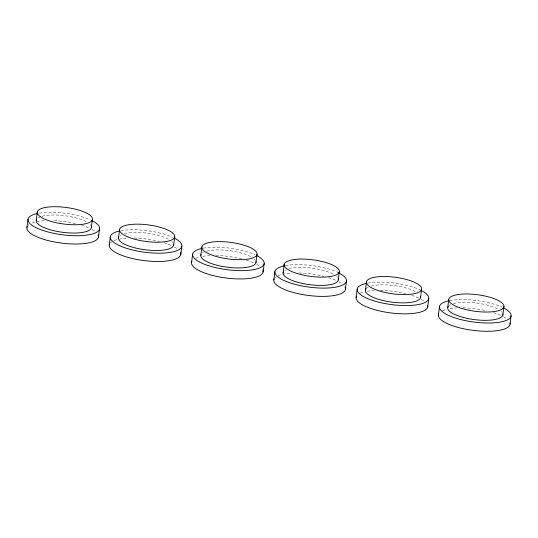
<?xml version="1.0" encoding="UTF-8"?>
<svg xmlns="http://www.w3.org/2000/svg" width="538" height="538" viewBox="0 0 538 538"><rect width="100%" height="100%" fill="white"/><g stroke="black" fill="none" stroke-linecap="round" stroke-linejoin="round"><path stroke-width="0.4" stroke-dasharray="2.69 2.02" d="M37.895 218.051A27.808 8.359 7.4 0 1 40.404 216.787M42.031 216.269A27.808 8.359 7.4 0 1 86.443 221.878M89.907 224.373A27.808 8.359 7.4 0 1 90.606 225.187M28.01 225.503A36.093 10.854 7.4 0 1 29.106 224.561M32.361 222.914A36.093 10.854 7.4 0 1 45.165 220.701M54.23 220.674A36.093 10.854 7.4 0 1 77.149 223.996M81.729 225.274A36.093 10.854 7.4 0 1 89.375 228.146M92.119 229.524A36.093 10.854 7.4 0 1 95.434 231.71M39.213 213.162A36.093 10.854 7.4 0 1 90.451 219.86M120.189 235.509A27.808 8.359 7.4 0 1 121.312 234.837M124.332 233.721A27.808 8.359 7.4 0 1 168.744 239.329M172.207 241.831A27.808 8.359 7.4 0 1 172.906 242.638M110.31 242.961A36.093 10.854 7.4 0 1 127.459 238.152M134.197 238.058A36.093 10.854 7.4 0 1 159.45 241.448M164.029 242.732A36.093 10.854 7.4 0 1 172.268 245.873M174.413 246.976A36.093 10.854 7.4 0 1 177.728 249.161M120.868 230.735A36.093 10.854 7.4 0 1 172.752 237.312M202.49 252.961A27.808 8.359 7.4 0 1 203.613 252.295M206.632 251.179A27.808 8.359 7.4 0 1 251.044 256.787M254.508 259.282A27.808 8.359 7.4 0 1 255.2 260.096M195.724 258.334A36.093 10.854 7.4 0 1 199.073 257.151M202.732 256.357A36.093 10.854 7.4 0 1 209.759 255.611M215.731 255.496A36.093 10.854 7.4 0 1 241.75 258.906M246.33 260.184A36.093 10.854 7.4 0 1 253.976 263.055M256.713 264.434A36.093 10.854 7.4 0 1 259.565 266.256M203.162 248.186A36.093 10.854 7.4 0 1 255.052 254.77M284.79 270.419A27.808 8.359 7.4 0 1 285.913 269.746M288.926 268.63A27.808 8.359 7.4 0 1 333.345 274.239M336.808 276.74A27.808 8.359 7.4 0 1 337.501 277.547M274.905 277.87A36.093 10.854 7.4 0 1 276.001 276.922M278.018 275.786A36.093 10.854 7.4 0 1 292.06 273.062M298.798 272.968A36.093 10.854 7.4 0 1 324.044 276.364M328.624 277.642A36.093 10.854 7.4 0 1 336.862 280.782M339.014 281.885A36.093 10.854 7.4 0 1 341.859 283.714M285.463 265.644A36.093 10.854 7.4 0 1 337.938 272.504M367.091 287.87A27.808 8.359 7.4 0 1 368.214 287.205M371.227 286.088A27.808 8.359 7.4 0 1 415.639 291.697M360.319 293.244A36.093 10.854 7.4 0 1 363.675 292.067M367.333 291.266A36.093 10.854 7.4 0 1 374.354 290.52M380.332 290.406A36.093 10.854 7.4 0 1 405.665 293.647M411.698 295.342A36.093 10.854 7.4 0 1 418.571 297.965M421.308 299.343A36.093 10.854 7.4 0 1 424.159 301.166M367.763 283.096A36.093 10.854 7.4 0 1 420.239 289.955M449.344 305.355A27.808 8.359 7.4 0 1 450.44 304.696M453.292 303.607A27.808 8.359 7.4 0 1 498.766 309.632M501.073 311.327A27.808 8.359 7.4 0 1 501.914 312.215M442.498 310.749A36.093 10.854 7.4 0 1 445.666 309.606M450.232 308.624A36.093 10.854 7.4 0 1 456.823 307.965M463.097 307.87A36.093 10.854 7.4 0 1 486.439 310.742M493.689 312.699A36.093 10.854 7.4 0 1 500.817 315.396M503.501 316.734A36.093 10.854 7.4 0 1 506.298 318.503M449.707 300.621A36.093 10.854 7.4 0 1 501.893 307.111"/><path stroke-width="0.81" d="M26.94 227.561L28.016 219.275M36.228 220.365L37.304 212.08M91.359 227.668L92.435 219.39A27.808 8.359 7.4 0 0 52.226 206.753A27.808 8.359 7.4 0 0 49.947 221.064A27.808 8.359 7.4 0 0 92.435 219.39M98.494 237.043L99.57 228.758M109.241 245.012L110.317 236.733M118.521 237.816L119.597 229.538M173.66 245.126L174.736 236.841A27.808 8.359 7.4 0 0 134.527 224.205A27.808 8.359 7.4 0 0 132.24 238.516A27.808 8.359 7.4 0 0 174.736 236.841M180.795 254.501L181.871 246.216M191.535 262.47L192.611 254.185M200.822 255.274L201.898 246.989M255.96 262.584L257.036 254.299A27.808 8.359 7.4 0 0 216.821 241.663A27.808 8.359 7.4 0 0 214.541 255.974A27.808 8.359 7.4 0 0 257.036 254.299M263.089 271.952L264.165 263.667M273.835 279.921L274.911 271.643M283.123 272.726L284.199 264.447M338.254 280.036L339.33 271.751A27.808 8.359 7.4 0 0 299.121 259.114A27.808 8.359 7.4 0 0 296.841 273.425A27.808 8.359 7.4 0 0 339.33 271.751M345.389 289.41L346.465 281.125M356.136 297.38L357.212 289.094M365.423 290.184L366.499 281.899M420.555 297.494L421.631 289.209A27.808 8.359 7.4 0 0 381.422 276.572A27.808 8.359 7.4 0 0 379.142 290.883A27.808 8.359 7.4 0 0 421.631 289.209M427.69 306.862L428.766 298.577M438.416 314.932L439.492 306.647M447.71 307.716L448.786 299.431M502.862 314.871L503.938 306.586M510.004 324.219L511.08 315.934M91.359 226.841A27.808 8.359 7.4 0 1 62.448 232.275A27.808 8.359 7.4 0 1 36.497 219.558M98.151 234.891A36.093 10.854 7.4 0 1 62.684 243.237A36.093 10.854 7.4 0 1 27.29 226.511M91.79 220.499A36.093 10.854 7.4 0 1 87.654 234.985A36.093 10.854 7.4 0 1 38.447 228.758A36.093 10.854 7.4 0 1 37.115 213.573M173.653 244.299A27.808 8.359 7.4 0 1 144.749 249.733A27.808 8.359 7.4 0 1 118.797 237.009M180.452 252.342A36.093 10.854 7.4 0 1 144.984 260.688A36.093 10.854 7.4 0 1 109.591 243.963M174.09 237.957A36.093 10.854 7.4 0 1 169.954 252.443A36.093 10.854 7.4 0 1 120.747 246.209A36.093 10.854 7.4 0 1 119.409 231.031M255.954 261.75A27.808 8.359 7.4 0 1 227.043 267.184A27.808 8.359 7.4 0 1 201.091 254.467M262.752 269.8A36.093 10.854 7.4 0 1 227.285 278.146A36.093 10.854 7.4 0 1 191.891 261.421M256.384 255.409A36.093 10.854 7.4 0 1 252.255 269.894A36.093 10.854 7.4 0 1 203.048 263.667A36.093 10.854 7.4 0 1 201.71 248.482M338.254 279.209A27.808 8.359 7.4 0 1 309.343 284.642A27.808 8.359 7.4 0 1 283.391 271.919M345.046 287.252A36.093 10.854 7.4 0 1 309.579 295.597A36.093 10.854 7.4 0 1 274.185 278.872M338.684 272.867A36.093 10.854 7.4 0 1 334.549 287.353A36.093 10.854 7.4 0 1 285.342 281.118A36.093 10.854 7.4 0 1 284.01 265.94M420.548 296.667A27.808 8.359 7.4 0 1 390.238 301.899A27.808 8.359 7.4 0 1 366.243 288.603M427.683 305.786A36.093 10.854 7.4 0 1 390.164 312.84A36.093 10.854 7.4 0 1 356.486 296.33M420.985 290.318A36.093 10.854 7.4 0 1 416.849 304.811A36.093 10.854 7.4 0 1 367.642 298.577A36.093 10.854 7.4 0 1 366.311 283.391M502.828 313.997A27.808 8.359 7.4 0 1 472.788 319.39A27.808 8.359 7.4 0 1 448.517 306.088M509.95 323.089A36.093 10.854 7.4 0 1 472.821 330.339A36.093 10.854 7.4 0 1 438.752 313.849M503.945 308.113A36.093 10.854 7.4 0 1 498.477 322.363A36.093 10.854 7.4 0 1 449.459 315.819A36.093 10.854 7.4 0 1 448.941 300.776M459.317 307.628A27.808 8.359 7.4 0 0 503.682 307.427A27.808 8.359 7.4 0 0 466.083 293.977A27.808 8.359 7.4 0 0 459.317 307.628"/></g></svg>
